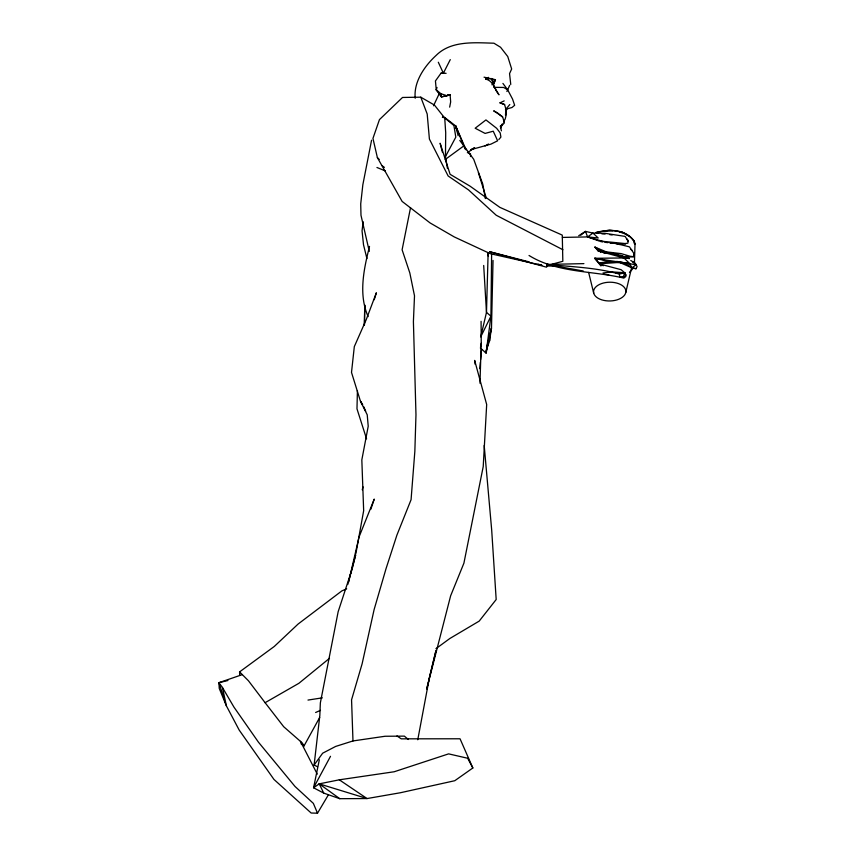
<?xml version="1.0" encoding="UTF-8"?>
<svg xmlns="http://www.w3.org/2000/svg" width="856" height="856" viewBox="0 0 856 856"><rect width="100%" height="100%" fill="white"/><g stroke="black" fill="none" stroke-linecap="round" stroke-linejoin="round"><path stroke-width="1.28" d="M634.317 243.65L634.371 241.349L629.877 236.631L622.13 232.008L609.654 230.104L595.969 232.543C608.926 228.841 626.036 229.023 634.371 241.349L635.013 244.099L634.446 262.621M442.381 152.154L440.123 143.23L450.106 174.314L469.998 186.126L499.872 207.366L562.274 235.122L562.831 261.283L551.906 264.258M491.622 253.986L490.927 316.196L486.09 353.132L480.334 347.943M485.47 352.362L489.589 340.838L489.643 336.847M364.399 325.152L364.752 305.164M364.41 325.045L364.752 305.153M493.045 260.417L491.494 328.009L489.589 340.838M357.412 390.561L356.984 408.836L366.571 438.903M481.083 321.321L481.233 343.203L479.97 383.221M363.019 486.829L362.249 489.803M488.134 252.531L486.486 312.387L480.719 336.9L490.927 316.196L486.486 312.387L483.694 265.467M505.479 115.293L505.907 109.183L504.591 104.55L500 102.838L504.184 100.89M479.788 368.722L480.377 362.184M480.612 359.574L481.554 349.109M624.163 276.574L623.992 278.125C592.363 270.592 557.556 273.118 529.029 255.484M317.501 766.741L314.109 765.061L319.823 715.509L320.358 702.883L338.163 611.676L352.03 569.368L355.679 554.784L347.771 584.488M363.147 221.693L362.056 230.799L363.511 244.752L366.935 258.651M417.76 739.766L429.519 677.096L435.95 650.678L426.705 689.016L450.641 595.787L463.909 563.173L483.223 466.563L486.679 404.524L474.652 360.397L475.155 364.281M355.903 553.49L363.661 510.711L361.831 459.897L368.219 426.235L367.224 414.807L360.515 401.411L351.506 372.424L354.32 346.605L366.293 319.481L376.362 292.773L374.233 299.728M583.246 270.988L546.931 264.429C571.123 266.783 595.84 267.447 619.348 274.07L619.723 276.82L625.586 276.755L625.897 275.118L624.687 272.743L621.103 269.694L600.11 264.119L594.727 258.298L623.96 257.956L629.385 258.533L615.946 253.858L604.325 252.552M480.558 346.755L481.233 343.203M449.657 107.128L450.663 101.928L450.128 94.973L447.742 94.599M319.341 759.764L313.574 787.777L323.75 793.116L339.779 798.691L367.064 798.552L400.362 792.752L454.782 780.715L472.844 767.982L460.047 738.782L401.229 738.835L396.97 735.946M371.568 140.213L362.848 184.725L360.718 203.878L360.986 215.284L369.3 251.397M410.559 207.569L402.106 249.792L409.821 272.957L414.507 295.823L413.405 321.61L415.973 414.796L414.85 451.294L411.073 499.701L396.906 535.128L386.024 568.705L374.104 609.633L362.12 663.807L351.559 699.812L352.982 740.943L335.67 746.421L322.648 753.205L314.109 765.061M486.09 353.132L491.494 328.009L486.732 347.236M369.514 246.4C363.854 269.051 358.29 294.336 368.144 316.645M625.747 292.624A16.178 9.384 -1 0 0 603.491 283.004A16.178 9.384 -1 0 0 599.874 299.151A16.178 9.384 -1 0 0 625.747 292.624L631.685 267.318M348.563 582.198L359.092 536.862L374.243 499.091L370.862 509.213M433.51 105.78L439.406 93.283L441.45 96.899L450.128 94.973L441.45 96.899L436.25 89.837L437.02 87.44M623.222 277.28L624.687 272.743L611.698 271.876L602.977 273.021M493.484 85.022L495.464 79.704L484.036 77.179M500.546 128.475L502.429 123.96L500.471 126.667M506.88 91.485L509.684 85.311M600.944 265.959L594.727 258.298L610.553 261.722L619.626 262.407L631.867 267.842L636.029 268.72L637.078 266.537L635.227 263.252L630.765 260.47M491.954 84.808L493.409 81.823L491.098 78.613L485.684 79.073C493.302 80.903 495.014 89.184 498.984 94.813L495.399 89.559M438.614 92.427L436.25 89.837L435.437 80.956L441.022 73.177L443.365 73.188L450.277 59.62M491.408 78.484L493.516 83.439L495.464 79.704M444.874 157.686L455.809 137.142L453.905 125.5L442.702 116.32M330.512 756.308L313.574 787.777L319.224 783.861L339.308 779.816L394.199 771.759L448.619 753.869L467.654 758.245L472.844 767.982M301.012 743.768L304.041 745.908L319.684 717.467M503.553 121.959L505.222 118.952L506.378 114.223L505.907 109.183L509.78 104.539M242.184 674.656L218.922 682.692L219.243 688.427L226.433 705.933L239.22 730.125L273.952 779.431L311.156 813.018L317.512 813.2L328.115 795.299M498.813 139.571L500.899 137.078L500.182 132.905L496.673 128.314L485.951 119.926L475.166 128.229L485.106 133.418L493.259 131.203L497.625 140.801L490.98 144.118L470.843 149.682L474.62 147.735L467.344 152.775M629.438 272.315L632.616 268.966M505.907 109.183L505.468 109.632L506.848 109.643L505.907 109.183L511.984 107.514L514.649 105.288L512.551 99.082L507.651 89.784L502.921 83.417M500.728 126.645L504.377 122.954L502.643 116.737L493.666 110.841L497.475 112.853L502.269 116.919M329.485 658.328L298.905 683.291L265.103 702.69L248.443 680.766L239.594 671.885L274.273 646.473L298.113 624.035L341.897 590.875L346.68 588.853M580.785 235.197L585.472 231.388L592.962 233.1L604.807 233.292L625.094 236.395L628.24 241.264L627.844 243.179L625.019 243.543L600.923 241.146M445.184 159.537L463.406 146.205M435.939 648.688L449.796 638.533L479.189 621.114L496.18 599.521L491.686 530.025L484.196 445.505M632.605 261.904L636.286 264.75L631.867 267.842C622.526 259.989 610.628 261.24 599.478 262.91M578.72 235.721L585.472 231.388L587.601 236.919L599.35 241.103M485.684 79.073L488.541 77.361M485.085 145.969L488.487 144.011M315.629 712.492L320.476 710.352M596.718 233.153L599.05 232.265M603.715 253.044L606.187 252.37L612.725 253.654M549.477 264.921L547.048 265.574L546.577 267.19L489.525 251.696L529.008 261.85M619.348 274.07L624.687 272.743L625.586 276.755M218.922 682.692L222.421 687.443L226.433 705.933L218.922 682.692L227.899 680.52M599.853 263.402L605.064 262.385M307.989 700.069L322.38 697.843M352.982 740.943L385.082 736.256L404.364 736.128L408.355 739.509M605.331 251.45L594.877 247.106L598.055 250.872L621.21 253.633L630.23 256.286L633.633 256.672L634.317 253.333L633.633 256.672L629.727 257.014L625.8 256.233M546.856 266.013L552.002 265.606M599.885 263.734L619.626 262.407M615.753 273.043L624.687 272.743L625.897 275.118M605.62 231.034L612.468 230.885M583.91 263.627L546.931 264.429L553.329 265.146M562.403 237.422L587.601 236.919L598.205 238L592.962 233.1L587.601 236.919L603.491 241.627M447.463 168.525L445.462 156.83L445.709 132.776L444.724 118.032L434.441 105.074L420.788 97.177L402.513 97.466L379.454 119.615L372.949 138.405L377.378 157.611L402.127 201.428L430.097 222.945L454.269 236.93L490.253 253.676L541.709 265.242M493.859 87.344L503.649 87.451L507.651 89.784M441.022 73.177L446.094 73.316M610.093 243.104L616.555 243.5M619.134 243.66L625.597 244.056M601.875 233.849L605.128 234.105M546.588 265.339L558.24 266.269M610.264 242.89L615.132 243.307L629.449 246.86L633.504 252.862M610.553 261.722L624.677 263.156M627.245 263.423L636.286 264.75M442.402 117.379L444.863 117.625L455.692 125.96L466.092 149.832L464.519 147.724M603.662 274.188L608.787 274.776M604.743 242.28L607.974 242.665M609.729 234.619L612.158 234.972M621.777 262.492L629.813 263.68L631.867 267.842L636.029 268.72M594.727 258.298L629.813 263.68L623.96 257.956L598.055 250.872L609.889 253.055L629.385 258.533M616.673 261.369L629.813 263.68M600.184 251.247L606.187 252.37L601.811 251.108L594.877 247.106L600.184 251.247L600.516 252.424M600.431 241.478L602.581 241.927M537.921 264.151L541.741 265.125M615.132 243.307L620.022 244.57M323.75 793.116L319.224 783.861L367.064 798.552L339.308 779.816M436.25 89.837L440.883 93.711L446.661 95.605M619.102 231.826L625.041 233.784L629.877 236.631M500 102.838L504.591 104.55M468.607 153.235L470.5 153.962L470.511 156.552M376.94 167.476L385.328 170.922M491.098 78.613L495.185 80.4M620.857 255.281L625.479 257.485M600.11 264.119L603.309 265.735M562.916 249.749L496.223 215.252L468.553 189.925L448.137 175.972L429.402 139.068L427.198 114.008L420.788 97.177M382.311 165.882L384.419 167.38M319.224 783.861L339.779 798.691M630.605 249.15L632.252 250.53M377.378 157.611L379.219 159.43M265.103 702.69L283.689 726.712L302.211 742.912L304.041 745.908M459.8 140.427L473.7 159.259L482.773 184.136L485.352 198.549M362.709 404.749L360.515 401.411L362.473 404.406M627.234 239.691L628.24 241.264L627.33 239.166M222.421 687.443L233.945 707.099L258.426 742.152L294.978 786.429L313.36 803.388L317.512 813.2M300.435 741.307L317.287 774.166M438.315 62.231L443.365 73.188M633.28 240.151L635.013 244.099M363.64 406.568L365.694 411.222M493.291 84.669L494.875 88.339M465.022 148.869L455.692 125.96L456.205 128.464M457.318 130.968L455.692 125.96L458.12 135.719M478.376 172.58L486.208 197.8M588.628 272.401L593.711 293.18M500.321 126.035L501.413 130.829M487.695 252.595L488.401 256.425M440.883 93.711L441.45 96.899M415.214 98.258C413.512 81.898 424.544 66.019 436.185 55.362C451.091 40.478 474.492 42.661 493.933 43.207L500.546 47.251L507.747 56.528L511.663 68.994L509.555 73.595L510.754 84.477M493.409 81.823L493.516 83.439M239.594 671.885L239.659 675.416"/></g></svg>
